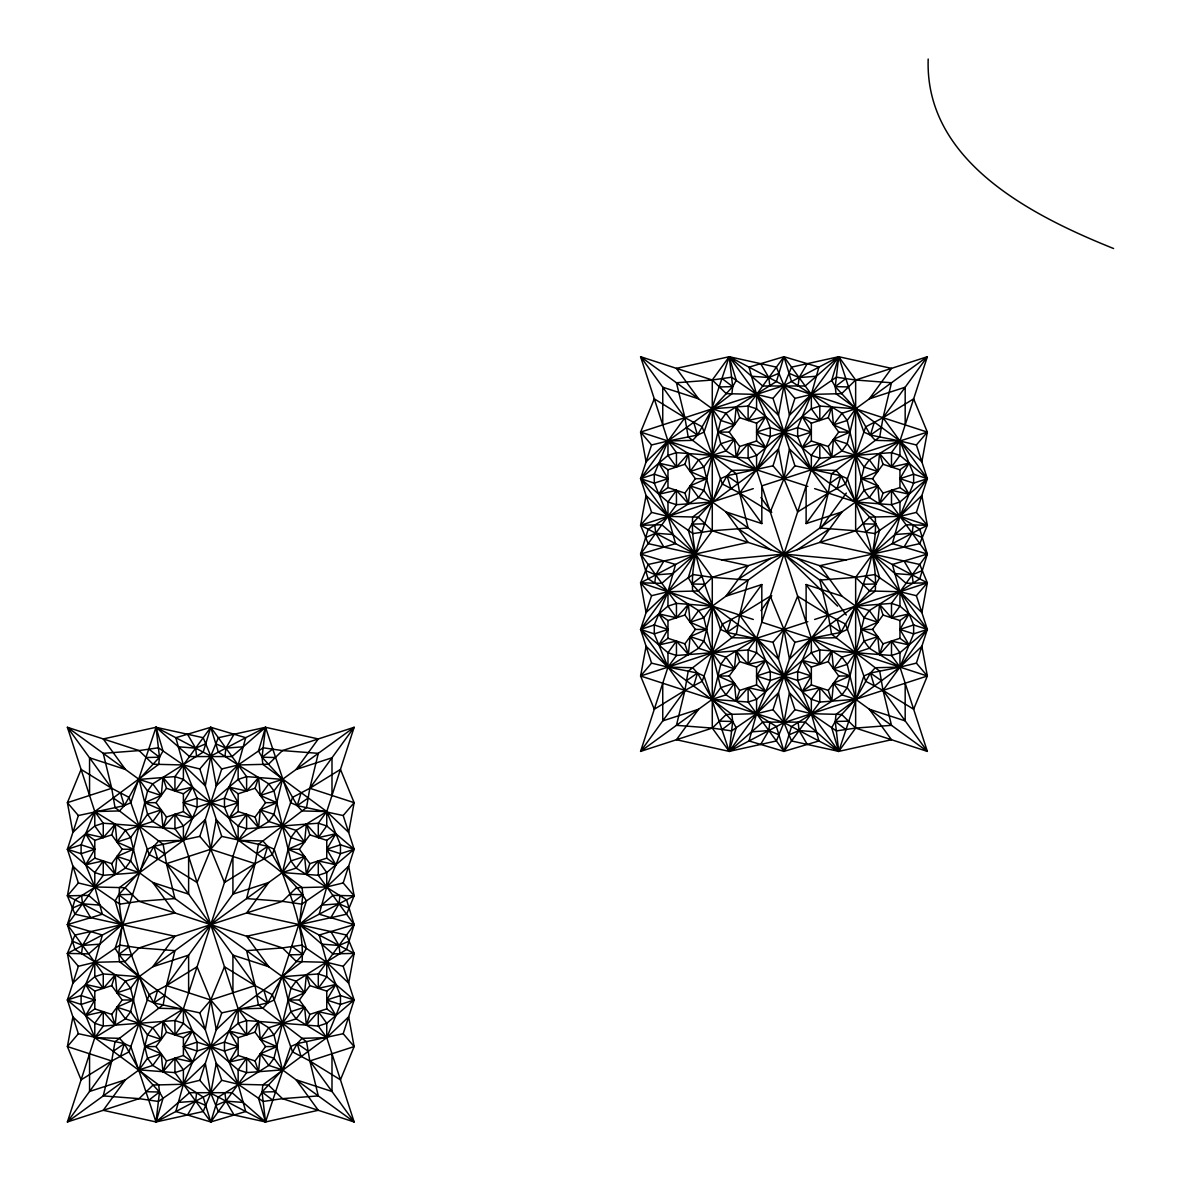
<?xml version="1.0" encoding="UTF-8"?>
<svg xmlns="http://www.w3.org/2000/svg" width="1181" height="1181" viewBox="0 0 1181 1181"><rect width="100%" height="100%" fill="white"/><g stroke="black" fill="none" stroke-linecap="round" stroke-linejoin="round"><path stroke-width="1.5" d="M115.192 874.383L116.934 856.446L133.453 849.257L116.934 842.053L115.192 824.131L103.249 837.609L85.667 833.727L94.79 849.257L85.667 864.787L103.249 860.905L115.192 874.383L111.708 863.651L122.174 849.257L133.453 849.257M115.192 1025.123L116.934 1007.186L133.453 999.997L116.934 992.793L115.192 974.871L103.249 988.349L85.667 984.467L94.79 999.997L85.667 1015.527L103.249 1011.645L115.192 1025.123L111.708 1014.39L122.174 999.997L133.453 999.997M162.978 777.541L161.236 795.477L144.732 802.667L161.236 809.871L162.978 827.792L174.936 814.314L192.518 818.197L183.395 802.667L192.518 787.137L174.936 791.019L162.978 777.541L166.477 788.273L156.01 802.667L144.732 802.667M162.978 1021.462L161.236 1039.383L144.732 1046.573L161.236 1053.777L162.978 1071.698L174.936 1058.22L192.518 1062.103L183.395 1046.573L192.518 1031.057L174.936 1034.94L162.978 1021.462L166.477 1032.179L156.01 1046.573L144.732 1046.573M258.565 827.792L260.307 809.871L276.812 802.667L260.307 795.477L258.565 777.541L246.608 791.019L229.025 787.137L238.149 802.667L229.025 818.197L246.608 814.314L258.565 827.792L255.081 817.06L265.533 802.667L276.812 802.667M258.565 1071.698L260.307 1053.777L276.812 1046.573L260.307 1039.383L258.565 1021.462L246.608 1034.94L229.025 1031.057L238.149 1046.573L229.025 1062.103L246.608 1058.22L258.565 1071.698L255.081 1060.966L265.533 1046.573L276.812 1046.573M306.351 824.131L304.609 842.053L288.09 849.257L304.609 856.446L306.351 874.383L318.294 860.905L335.891 864.787L326.753 849.257L335.891 833.727L318.294 837.609L306.351 824.131L309.835 834.864L299.384 849.257L288.09 849.257M306.351 974.871L304.609 992.793L288.09 999.997L304.609 1007.186L306.351 1025.123L318.294 1011.645L335.891 1015.527L326.753 999.997L335.891 984.467L318.294 988.349L306.351 974.871L309.835 985.604L299.384 999.997L288.09 999.997M688.39 503.8L690.132 485.878L706.637 478.674L690.132 471.485L688.39 453.563L676.447 467.041L658.85 463.159L667.974 478.674L658.85 494.204L676.447 490.322L688.39 503.8L684.906 493.082L667.974 487.576L658.85 494.204M688.39 654.554L690.132 636.618L706.637 629.429L690.132 622.225L688.39 604.303L676.447 617.781L658.85 613.899L667.974 629.429L658.85 644.944L676.447 641.076L688.39 654.554L684.906 643.822L695.358 629.429L706.637 629.429M736.176 406.973L734.434 424.894L717.93 432.098L734.434 439.302L736.176 457.224L748.119 443.746L765.716 447.629L756.578 432.098L765.716 416.568L748.119 420.451L736.176 406.973L739.66 417.705L729.208 432.098L717.93 432.098M736.176 650.879L734.434 668.815L717.93 676.004L734.434 683.209L736.176 701.13L748.119 687.652L765.716 691.535L756.578 676.004L765.716 660.474L748.119 664.357L736.176 650.879L739.66 661.611L729.208 676.004L717.93 676.004M831.749 457.224L833.491 439.302L850.01 432.098L833.491 424.894L831.749 406.973L819.806 420.451L802.224 416.568L811.347 432.098L802.224 447.629L819.806 443.746L831.749 457.224L828.265 446.492L838.731 432.098L850.01 432.098M831.749 701.13L833.491 683.209L850.01 676.004L833.491 668.815L831.749 650.879L819.806 664.357L802.224 660.474L811.347 676.004L802.224 691.535L819.806 687.652L831.749 701.13L828.265 690.398L811.347 684.906L802.224 691.535M879.55 453.563L877.793 471.485L861.289 478.674L877.793 485.878L879.55 503.8L891.493 490.322L909.075 494.204L899.952 478.674L909.075 463.159L891.493 467.041L879.55 453.563L883.034 464.281L872.567 478.674L861.289 478.674M879.55 604.303L877.793 622.225L861.289 629.429L877.793 636.618L879.55 654.554L891.493 641.076L909.075 644.944L899.952 629.429L909.075 613.899L891.493 617.781L879.55 604.303L883.034 615.035L899.952 620.527L909.075 613.899M81.578 953.731L82.537 945.45L90.701 931.573M89.564 1053.777L89.564 1091.465L125.407 1079.818L103.249 1110.302L156.01 1121.95L159.494 1092.026L158.697 1084.896L94.79 1037.686L72.882 1016.856L67.406 1046.573L81.105 1079.818L111.708 1060.966L128.98 1051.887L149.205 994.682L166.477 985.604L197.079 966.752L210.779 999.997L216.256 1029.729L238.149 1008.899L302.07 961.674C304.89 922.346 285.551 886.016 274.228 849.257L267.688 846.29L221.733 836.384L199.825 768.964L183.395 764.978L153.058 764.21L139.092 750.585L67.406 727.304L94.79 811.568L103.249 823.216L103.249 837.609L94.79 825.962L94.79 811.568L158.697 764.358L159.494 757.228L156.01 727.304L103.249 738.937L125.407 769.436L89.564 757.789L89.564 795.477M224.951 756.401L225.911 748.134L234.074 734.242M196.607 1092.853L195.633 1101.12L187.469 1115.012M331.994 795.477L331.994 757.789L296.151 769.436L318.294 738.937L265.533 727.304L262.049 757.228L262.846 764.358L326.753 811.568L348.661 832.398L354.138 802.667L340.453 769.436L309.835 788.273L292.563 797.352L272.353 854.572L255.081 863.651L224.464 882.487L210.779 849.257L205.302 819.525L183.395 840.355L119.488 887.566C116.653 926.893 135.992 963.238 147.33 999.997L153.855 1002.964L199.825 1012.87L221.733 1080.29L238.149 1084.261L268.486 1085.044L282.451 1098.655L354.138 1121.95L326.753 1037.686L318.294 1026.038L318.294 1011.645L326.753 1023.292L326.753 1037.686L262.846 1084.896L262.049 1092.026L265.533 1121.95L318.294 1110.302L296.151 1079.818L331.994 1091.465L331.994 1053.777M339.966 895.523L339.006 903.79L330.842 917.681M654.776 583.148L655.735 574.881L663.899 560.99M662.748 683.209L662.748 720.882L698.591 709.25L676.447 739.734L729.208 751.382L732.692 721.458L731.895 714.328L667.974 667.103L646.081 646.273L640.604 676.004L654.289 709.25L684.906 690.398L702.178 681.319L722.388 624.114L739.66 615.035L770.278 596.184L783.963 629.429L789.439 659.146L811.347 638.316L875.254 591.105C878.073 551.778 858.749 515.447 847.412 478.674L840.887 475.722L794.916 465.801L773.009 398.396L756.578 394.41L726.256 393.642L712.276 380.016L640.604 356.721L667.974 441L667.974 455.394L676.447 467.041L676.447 452.633L667.974 441L651.558 444.971L640.604 478.674L651.558 512.392L640.604 525.265L648.162 543.629L748.119 565.699L725.975 596.184L761.819 584.536L761.819 622.225L927.336 676.004L913.636 709.25L883.034 690.398L865.762 681.319L845.537 624.114L828.265 615.035L797.662 596.184L783.963 629.429L778.486 659.146L756.578 638.316L692.671 591.105C689.852 551.778 709.191 515.447 720.513 478.674L727.053 475.722L773.009 465.801L794.916 398.396L811.347 394.41L841.669 393.642L855.649 380.016L927.336 356.721L899.952 441L899.952 455.394L891.493 467.041L891.493 452.633L899.952 441L916.382 444.971L927.336 478.674L916.382 512.392L927.336 525.265L919.763 543.629L819.806 565.699L841.964 596.184L855.649 606.133L864.108 617.781L877.793 622.225L869.334 610.577L855.649 606.133L840.887 632.396L836.045 637.696L811.347 638.316L794.916 642.302L773.009 709.707L756.578 713.693L726.256 714.461L712.276 728.087L640.604 751.382L667.974 667.103L667.974 652.709L676.447 641.076L676.447 655.47L667.974 667.103L651.558 663.131L640.604 629.429L651.558 595.711L640.604 582.838L648.162 564.474L748.119 542.404L725.975 511.919L761.819 523.567L761.819 485.878L927.336 432.098L913.636 398.853L883.034 417.705L865.762 426.784L845.537 483.989L828.265 493.082L797.662 511.919L783.963 478.674L778.486 448.957L756.578 469.787L692.671 516.998C689.852 556.325 709.191 592.655 720.513 629.429L727.053 632.396L773.009 642.302L794.916 709.707L811.347 713.693L841.669 714.461L855.649 728.087L927.336 751.382L899.952 667.103L899.952 652.709L891.493 641.076L891.493 655.47L899.952 667.103L916.382 663.131L927.336 629.429L916.382 595.711L927.336 582.838L919.763 564.474L819.806 542.404L841.964 511.919L806.121 523.567L806.121 485.878M798.135 385.833L799.094 377.566L807.258 363.674M769.791 722.27L768.831 730.552L760.667 744.429M905.177 424.894L905.177 387.22L869.334 398.853L891.493 368.369L838.731 356.721L835.247 386.645L836.045 393.775L899.952 441L921.859 461.83L927.336 432.098L783.963 385.523L729.208 356.721L676.447 368.369L698.591 398.853L662.748 387.22L662.748 424.894M913.164 524.955L912.19 533.221L904.026 547.113M188.62 992.793L188.62 955.119L152.777 966.752L174.936 936.267L74.979 914.212L67.406 895.833L72.882 866.101L94.79 886.946L119.783 904.144L139.092 901.339L174.936 898.579L166.477 863.651L163.17 844.415L115.015 807.509L111.708 788.273L103.249 753.345L139.092 750.585L158.402 747.78L183.395 764.978L205.302 785.823L210.779 756.091L218.337 737.712L265.533 727.304L290.688 802.667L297.228 805.634L343.184 815.54L354.138 849.257L343.184 882.96L326.753 886.946L296.431 887.713L282.451 901.339L139.092 947.915L119.783 945.11L94.79 962.308L72.882 983.138L67.406 953.407L74.979 935.042L174.936 912.972L152.777 882.487L188.62 894.135L188.62 856.446M232.923 856.446L232.923 894.135L268.766 882.487L246.608 912.972L346.564 935.042L354.138 953.407L348.661 983.138L326.753 962.308L301.76 945.11L282.451 947.915L246.608 950.661L255.081 985.604L258.373 1004.839L306.543 1041.745L309.835 1060.966L318.294 1095.909L282.451 1098.655L263.142 1101.46L238.149 1084.261L216.256 1063.431L210.779 1093.163L203.206 1111.528L156.01 1121.95L130.855 1046.573L124.33 1043.62L78.359 1033.7L67.406 999.997L78.359 966.294L94.79 962.308L125.112 961.541L139.092 947.915L174.936 950.661L166.477 985.604L163.17 1004.839L115.015 1041.745L111.708 1060.966L103.249 1095.909L139.092 1098.655L158.402 1101.46L183.395 1084.261L205.302 1063.431L210.779 1093.163L218.337 1111.528L265.533 1121.95L290.688 1046.573L297.228 1043.62L343.184 1033.7L354.138 999.997L343.184 966.294L326.753 962.308L296.431 961.541L282.451 947.915L139.092 901.339L125.112 887.713L94.79 886.946L78.359 882.96L67.406 849.257L78.359 815.54L124.33 805.634L130.855 802.667L156.01 727.304L203.206 737.712L210.779 756.091L216.256 785.823L238.149 764.978L263.142 747.78L282.451 750.585L318.294 753.345L309.835 788.273L306.543 807.509L258.373 844.415L255.081 863.651L246.608 898.579L282.451 901.339L301.76 904.144L326.753 886.946L348.661 866.101L354.138 895.833L346.564 914.212L246.608 936.267L268.766 966.752L232.923 955.119L232.923 992.793M221.733 768.964L238.149 764.978L268.486 764.21L282.451 750.585L354.138 727.304L326.753 811.568L296.151 830.405L290.925 837.609L282.451 872.538L302.07 887.566L302.867 894.696L299.384 924.62L306.41 948.299L302.867 954.543L282.451 976.702L267.688 1002.964L262.846 1008.264L238.149 1008.899L238.149 1023.292L246.608 1034.94L246.608 1020.532L238.149 1008.899L183.395 840.355L197.079 807.125L197.079 798.223L183.395 764.978L175.821 737.712L210.779 727.304L245.722 737.712L238.149 764.978L224.464 798.223L224.464 807.125L238.149 840.355L262.846 840.99L267.688 846.29L282.451 872.538L296.151 868.094L304.609 856.446L290.925 860.905L282.451 872.538L139.092 976.702L130.633 1011.645L125.407 1018.834L94.79 1037.686L67.406 1121.95L139.092 1098.655L153.058 1085.044L183.395 1084.261L199.825 1080.29L221.733 1012.87L267.688 1002.964L274.228 999.997L306.41 900.941C285.256 864.994 242.887 850.571 216.256 819.525L210.779 849.257L197.079 882.487L166.477 863.651L149.205 854.572L128.98 797.352L111.708 788.273L81.105 769.436L67.406 802.667L72.882 832.398L94.79 811.568L119.488 810.934L124.33 805.634L139.092 779.386L159.494 757.228L163.037 750.983L156.01 727.304L210.779 756.091L221.733 768.964L199.825 836.384L153.855 846.29L147.33 849.257L115.133 948.299C136.287 984.26 178.656 998.668 205.302 1029.729L210.779 999.997L224.464 966.752L255.081 985.604L272.353 994.682L292.563 1051.887L309.835 1060.966L340.453 1079.818L354.138 1046.573L348.661 1016.856L326.753 1037.686L302.07 1038.32L297.228 1043.62L282.451 1069.868L262.049 1092.026L258.506 1098.271L265.533 1121.95L210.779 1093.163L199.825 1080.29M78.359 1033.7L67.406 1046.573L111.708 1060.966L67.406 1121.95L139.092 1069.868L147.551 1034.94L152.777 1027.736L183.395 1008.899L238.149 840.355L246.608 828.708L246.608 814.314L238.149 825.962L238.149 840.355L268.766 821.518L273.992 814.314L282.451 779.386L354.138 727.304L309.835 788.273L354.138 802.667L343.184 815.54M651.558 444.971L640.604 432.098L783.963 385.523L838.731 356.721L855.649 408.803L847.19 443.746L841.964 450.935L811.347 469.787L789.439 448.957L783.963 478.674L770.278 511.919L739.66 493.082L722.388 483.989L702.178 426.784L684.906 417.705L654.289 398.853L640.604 432.098L646.081 461.83L667.974 441L698.591 459.837L703.817 467.041L712.276 501.969L698.591 497.526L690.132 485.878L703.817 490.322L712.276 501.969L819.806 580.092L855.649 577.347L874.959 574.542L899.952 591.74L921.859 612.57L927.336 582.838L906.078 583.311L872.567 554.051L927.336 525.265L921.859 495.533L899.952 516.363L874.959 533.561L855.649 530.756L819.806 528.01L828.265 493.082L831.572 473.847L879.727 436.94L883.034 417.705L891.493 382.762L855.649 380.016L836.34 377.211L811.347 394.41L811.347 408.803L819.806 420.451L819.806 406.057L783.963 356.721L749.02 367.143L756.578 394.41L770.278 427.655L770.278 436.542L756.578 469.787L731.895 470.422L727.053 475.722L712.276 501.969L691.874 524.128L688.331 530.372L695.358 554.051L640.604 582.838L646.081 612.57L667.974 591.74L692.981 574.542L712.276 577.347L748.119 580.092L739.66 615.035L736.368 634.256L688.198 671.177L684.906 690.398L676.447 725.341L712.276 728.087L731.585 730.891L756.578 713.693L756.578 699.3L748.119 687.652L748.119 702.045L783.963 751.382L791.536 726.566L841.964 694.856L847.19 687.652L864.108 617.781L869.334 610.577L919.763 578.867L927.336 554.051L892.378 543.629L899.952 516.363L913.636 483.132L913.636 474.231L899.952 441L869.334 459.837L864.108 467.041L855.649 501.969L869.334 497.526L877.793 485.878L864.108 490.322L855.649 501.969L712.276 606.133L703.817 641.076L698.591 648.266L667.974 667.103L654.289 633.872L654.289 624.97L667.974 591.74L675.547 564.474L640.604 554.051L648.162 529.236L698.591 497.526L703.817 490.322L720.75 420.451L725.975 413.261L776.404 381.537L783.963 356.721L818.92 367.143L811.347 394.41L797.662 427.655L797.662 436.542L811.347 469.787L875.254 516.998C878.073 556.325 858.749 592.655 847.412 629.429L840.887 632.396L811.347 638.316L797.662 671.561L797.662 680.448L811.347 713.693L818.92 740.959L783.963 751.382L749.02 740.959L756.578 713.693L770.278 680.448L770.278 671.561L756.578 638.316L811.347 469.787L819.806 458.139L819.806 443.746L811.347 455.394L811.347 469.787L836.045 470.422L840.887 475.722L855.649 501.969L876.051 524.128L879.594 530.372L872.567 554.051L879.594 577.73L876.051 583.975L855.649 606.133L864.108 641.076L869.334 648.266L899.952 667.103L921.859 646.273L927.336 676.004L783.963 722.595L729.208 751.382L712.276 728.087L712.276 577.347L640.604 478.674L684.906 417.705L676.447 382.762L712.276 380.016L731.585 377.211L756.578 394.41L778.486 415.24L783.963 385.523L791.536 367.143L838.731 356.721L855.649 380.016L855.649 530.756L927.336 629.429L883.034 690.398L891.493 725.341L855.649 728.087L836.34 730.891L811.347 713.693L789.439 692.863L783.963 722.595L776.404 740.959L729.208 751.382L704.053 676.004L697.513 673.037L667.974 667.103L692.671 667.737L697.513 673.037L712.276 699.3L732.692 721.458L736.235 727.703L729.208 751.382L762.705 722.122L805.221 722.122L838.731 751.382L891.493 739.734L869.334 709.25L905.177 720.882L905.177 683.209M651.558 595.711L667.974 591.74L698.311 590.958L712.276 577.347L855.649 530.756L869.615 517.145L899.952 516.363L899.952 501.969L891.493 490.322L891.493 504.715L927.336 554.051L892.378 564.474L899.952 591.74L899.952 606.133L891.493 617.781L891.493 603.388L927.336 554.051L919.763 529.236L869.334 497.526L864.108 490.322L847.19 420.451L841.964 413.261L811.347 394.41L789.439 415.24L783.963 385.523L776.404 367.143L729.208 356.721L712.276 380.016L712.276 530.756L640.604 629.429L684.906 690.398L640.604 751.382L712.276 699.3L720.75 664.357L725.975 657.167L756.578 638.316L756.578 652.709L748.119 664.357L748.119 649.963L756.578 638.316L731.895 637.696L727.053 632.396L712.276 606.133L691.874 583.975L688.331 577.73L695.358 554.051L661.862 524.792L640.604 525.265L646.081 495.533L667.974 516.363L692.981 533.561L712.276 530.756L748.119 528.01L739.66 493.082L736.368 473.847L688.198 436.94L684.906 417.705L640.604 356.721L712.276 408.803L720.75 420.451L734.434 424.894L725.975 413.261L712.276 408.803L667.974 441L654.289 474.231L654.289 483.132L667.974 516.363L675.547 543.629L640.604 554.051L648.162 578.867L698.591 610.577L703.817 617.781L720.75 687.652L725.975 694.856L776.404 726.566L783.963 751.382L819.806 702.045L819.806 687.652L811.347 699.3L811.347 713.693M221.733 1080.29L210.779 1093.163L156.01 1121.95L163.037 1098.271L159.494 1092.026L139.092 1069.868L124.33 1043.62L119.488 1038.32L94.79 1037.686L81.105 1004.441L81.105 995.553L94.79 962.308L102.363 935.042L67.406 924.62L74.979 899.819L125.407 868.094L130.633 860.905L147.551 791.019L152.777 783.83L203.206 752.105L210.779 727.304L246.608 776.626L246.608 791.019L238.149 779.386L238.149 764.978L218.337 752.105L210.779 727.304L174.936 776.626L174.936 791.019L183.395 779.386L183.395 764.978M78.359 815.54L67.406 802.667L111.708 788.273L67.406 727.304L139.092 779.386L147.551 814.314L152.777 821.518L183.395 840.355L174.936 828.708L174.936 814.314L183.395 825.962L183.395 840.355L158.697 840.99L153.855 846.29L139.092 872.538L118.676 894.696L115.133 900.941L122.174 924.62L118.676 954.543L119.488 961.674L139.092 976.702L153.855 1002.964L158.697 1008.264L183.395 1008.899L197.079 1042.129L197.079 1051.031L183.395 1084.261L175.821 1111.528L210.779 1121.95L245.722 1111.528L238.149 1084.261L224.464 1051.031L224.464 1042.129L238.149 1008.899L268.766 1027.736L273.992 1034.94L282.451 1069.868L354.138 1121.95L309.835 1060.966L354.138 1046.573L343.184 1033.7M199.825 768.964L210.779 756.091L265.533 727.304L258.506 750.983L262.049 757.228L282.451 779.386L297.228 805.634L302.07 810.934L326.753 811.568L340.453 844.799L340.453 853.701L326.753 886.946L319.195 914.212L354.138 924.62L346.564 949.435L296.151 981.16L290.925 988.349L273.992 1058.22L268.766 1065.424L218.337 1097.134L210.779 1121.95L174.936 1072.614L174.936 1058.22L183.395 1069.868L183.395 1084.261L203.206 1097.134L210.779 1121.95L246.608 1072.614L246.608 1058.22L238.149 1069.868L238.149 1084.261M806.121 523.567L828.265 493.082L729.208 356.721L736.235 380.415L732.692 386.645L712.276 408.803L697.513 435.066L692.671 440.365L667.974 441L697.513 435.066L704.053 432.098L729.208 356.721L762.705 385.98L805.221 385.98L838.731 356.721L831.69 380.415L835.247 386.645L855.649 408.803L870.412 435.066L875.254 440.365L899.952 441L870.412 435.066L863.887 432.098L855.649 408.803L819.806 406.057L811.347 408.803L756.578 455.394L748.119 458.139L676.447 452.633L667.974 455.394L640.604 478.674L667.974 501.969L676.447 504.715L712.276 501.969M120.492 1056.36L124.33 1043.62L113.391 1051.193M157.693 990.224L153.855 1002.964L164.794 995.376M263.85 859.03L267.688 846.29L256.749 853.863M301.052 792.894L297.228 805.634L308.152 798.061M693.69 685.777L697.513 673.037L686.574 680.625M730.877 619.641L727.053 632.396L737.992 624.808M837.049 488.462L840.887 475.722L829.948 483.295M874.25 422.326L870.412 435.066L881.351 427.478M122.174 849.257L111.708 834.864L115.192 824.131M122.174 999.997L111.708 985.604L115.192 974.871M162.978 827.792L166.477 817.06L156.01 802.667M162.978 1071.698L166.477 1060.966L156.01 1046.573M265.533 802.667L255.081 788.273L258.565 777.541M265.533 1046.573L255.081 1032.179L258.565 1021.462M306.351 874.383L309.835 863.651L299.384 849.257M306.351 1025.123L309.835 1014.39L299.384 999.997M706.637 478.674L695.358 478.674L684.906 464.281L688.39 453.563M658.85 613.899L667.974 620.527L684.906 615.035L688.39 604.303M736.176 457.224L739.66 446.492L729.208 432.098M736.176 701.13L739.66 690.398L729.208 676.004M802.224 416.568L811.347 423.197L828.265 417.705L831.749 406.973M850.01 676.004L838.731 676.004L828.265 661.611L831.749 650.879M879.55 503.8L883.034 493.082L899.952 487.576L909.075 494.204M756.578 713.693L778.486 692.863L783.963 722.595L791.536 740.959L838.731 751.382L863.887 676.004L870.412 673.037L899.952 667.103L913.636 633.872L913.636 624.97L899.952 591.74L869.615 590.958L855.649 577.347L712.276 530.756L698.311 517.145L667.974 516.363L651.558 512.392M879.55 654.554L883.034 643.822L872.567 629.429L861.289 629.429M855.649 408.803L841.964 413.261L833.491 424.894L847.19 420.451L855.649 408.803L927.336 356.721L883.034 417.705L927.336 478.674L855.649 577.347L855.649 728.087L838.731 751.382L831.69 727.703L835.247 721.458L855.649 699.3L870.412 673.037L875.254 667.737L899.952 667.103L836.045 714.328L835.247 721.458L838.731 751.382L783.963 722.595L640.604 676.004L651.558 663.131M139.092 976.702L130.633 988.349L116.934 992.793L125.407 981.16L139.092 976.702L103.249 973.956L94.79 976.702L67.406 999.997L94.79 1023.292L103.249 1026.038L174.936 1020.532L183.395 1023.292L238.149 1069.868L246.608 1072.614L282.451 1069.868L273.992 1058.22L260.307 1053.777L268.766 1065.424L282.451 1069.868M282.451 779.386L273.992 791.019L260.307 795.477L268.766 783.83L282.451 779.386L246.608 776.626L238.149 779.386L183.395 825.962L174.936 828.708L103.249 823.216L94.79 825.962L67.406 849.257L94.79 872.538L103.249 875.298L139.092 872.538L282.451 976.702L290.925 988.349L304.609 992.793L296.151 981.16L282.451 976.702L290.925 1011.645L296.151 1018.834L326.753 1037.686L340.453 1004.441L340.453 995.553L326.753 962.308L319.195 935.042L354.138 924.62L346.564 899.819L296.151 868.094L290.925 860.905L273.992 791.019L268.766 783.83L238.149 764.978M139.092 1069.868L147.551 1058.22L161.236 1053.777L152.777 1065.424L139.092 1069.868L174.936 1072.614L183.395 1069.868L238.149 1023.292L246.608 1020.532L318.294 1026.038L326.753 1023.292L354.138 999.997L326.753 976.702L318.294 973.956L282.451 976.702M684.906 493.082L695.358 478.674M838.731 356.721L739.66 493.082L761.819 523.567M712.276 606.133L703.817 617.781L690.132 622.225L698.591 610.577L712.276 606.133L676.447 603.388L667.974 606.133L640.604 629.429L667.974 652.709L676.447 655.47L748.119 649.963L756.578 652.709L811.347 699.3L819.806 702.045L855.649 699.3L927.336 751.382L883.034 690.398L879.727 671.177L831.572 634.256L828.265 615.035L819.806 580.092M761.819 584.536L739.66 615.035L838.731 751.382M760.948 610.562L771.754 595.696M820.367 528.763L846.305 493.082M712.276 699.3L720.75 687.652L734.434 683.209L725.975 694.856L712.276 699.3L748.119 702.045L756.578 699.3L811.347 652.709L819.806 649.963L891.493 655.47L899.952 652.709L927.336 629.429L899.952 606.133L891.493 603.388L855.649 606.133M729.208 751.382L828.265 615.035L806.121 584.536L806.121 622.225M828.265 690.398L838.731 676.004M872.567 629.429L883.034 615.035M78.359 966.294L67.406 953.407L88.664 953.879L122.174 924.62L67.406 895.833L78.359 882.96M221.733 836.384L210.779 849.257L166.477 863.651L255.081 985.604L210.779 999.997L199.825 1012.87M773.009 398.396L783.963 385.523L794.916 398.396M343.184 966.294L354.138 953.407L299.384 924.62L332.88 895.36L354.138 895.833L343.184 882.96M794.916 465.801L783.963 478.674L773.009 465.801M916.382 444.971L927.336 432.098M773.009 642.302L783.963 629.429L794.916 642.302M794.916 709.707L783.963 722.595L773.009 709.707M265.533 727.304L232.037 756.563L189.521 756.563L156.01 727.304M156.01 1121.95L189.521 1092.691L232.037 1092.691L265.533 1121.95M855.649 699.3L847.19 687.652L833.491 683.209L841.964 694.856L855.649 699.3L847.19 664.357L841.964 657.167L811.347 638.316L819.806 649.963L819.806 664.357L811.347 652.709L811.347 638.316L756.578 469.787L725.975 450.935L720.75 443.746L712.276 408.803L731.895 393.775L732.692 386.645L729.208 356.721M272.634 749.167L262.049 757.228L275.35 757.508M845.832 378.584L835.247 386.645L848.548 386.94M129.275 946.483L118.676 954.543L131.992 954.838M702.459 575.915L691.874 583.975L705.175 584.27M292.268 902.756L302.867 894.696L289.566 894.416M865.466 532.188L876.051 524.128L862.75 523.833M148.909 1100.087L159.494 1092.026L146.193 1091.731M722.108 729.518L732.692 721.458L719.391 721.163M85.667 864.787L94.79 858.144L111.708 863.651M166.477 788.273L183.395 793.78L192.518 787.137M739.66 417.705L756.578 423.197L765.716 416.568M229.025 818.197L238.149 811.568L238.149 793.78L229.025 787.137M802.224 447.629L811.347 441L811.347 423.197M85.667 1015.527L94.79 1008.899L94.79 991.095L85.667 984.467M335.891 864.787L326.753 858.144L326.753 840.355L335.891 833.727M658.85 644.944L667.974 638.316L667.974 620.527M899.952 487.576L899.952 469.787L909.075 463.159M192.518 1062.103L183.395 1055.474L183.395 1037.686L192.518 1031.057M765.716 691.535L756.578 684.906L756.578 667.103L765.716 660.474M229.025 1062.103L238.149 1055.474L255.081 1060.966M309.835 985.604L326.753 991.095L335.891 984.467M770.676 558.377L738.214 579.34M797.264 549.726L829.712 528.778M67.406 953.407L122.174 924.62L88.664 895.36L67.406 895.833M354.138 895.833L299.384 924.62L332.88 953.879L354.138 953.407M778.914 373.27L768.831 377.566L751.544 376.237M645.638 537.517L655.735 533.221L673.022 534.55M205.73 743.838L195.633 748.134L178.346 746.805M72.454 908.086L82.537 903.79L99.839 905.118M922.287 570.585L912.19 574.881L894.903 573.553M789.011 734.833L799.094 730.552L816.396 731.866M349.089 941.168L339.006 945.45L321.719 944.136M215.813 1105.416L225.911 1101.12L243.197 1102.449M658.85 463.159L667.974 469.787L684.906 464.281M739.66 446.492L756.578 441L765.716 447.629M753.301 488.639L640.604 525.265L695.358 554.051L661.862 583.311L640.604 582.838L753.301 619.464M85.667 833.727L94.79 840.355L111.708 834.864M166.477 817.06L183.395 811.568L192.518 818.197M238.149 793.78L255.081 788.273M640.604 676.004L807.819 621.678M814.639 619.464L927.336 582.838L872.567 554.051L906.078 524.792L927.336 525.265L814.639 488.639M739.66 690.398L756.578 684.906M802.224 660.474L811.347 667.103L828.265 661.611M883.034 643.822L899.952 638.316L909.075 644.944M309.835 863.651L326.753 858.144M94.79 991.095L111.708 985.604M166.477 1060.966L183.395 1055.474M229.025 1031.057L238.149 1037.686L255.081 1032.179M309.835 1014.39L326.753 1008.899L335.891 1015.527M899.952 516.363L916.382 512.392M721.739 559.868L783.963 554.051L846.187 559.868M816.396 376.237L799.094 377.566L789.011 373.27M712.276 408.803L748.119 406.057L756.578 408.803L811.347 455.394L819.806 458.139L891.493 452.633L899.952 455.394L927.336 478.674L899.952 501.969L891.493 504.715L855.649 501.969M894.903 534.55L912.19 533.221L922.287 537.517M673.022 573.553L655.735 574.881L645.638 570.585M243.197 746.805L225.911 748.134L215.813 743.838M751.544 731.866L768.831 730.552L778.914 734.833M139.092 779.386L152.777 783.83L161.236 795.477L147.551 791.019L139.092 779.386L174.936 776.626L183.395 779.386L238.149 825.962L246.608 828.708L318.294 823.216L326.753 825.962L354.138 849.257L326.753 872.538L318.294 875.298L282.451 872.538M321.719 905.118L339.006 903.79L349.089 908.086M99.839 944.136L82.537 945.45L72.454 941.168M178.346 1102.449L195.633 1101.12L205.73 1105.416M719.391 386.94L732.692 386.645L722.108 378.584M705.175 523.833L691.874 524.128L702.459 532.188M862.75 584.27L876.051 583.975L865.466 575.915M848.548 721.163L835.247 721.458L845.832 729.518M146.193 757.508L159.494 757.228L148.909 749.167M131.992 894.416L118.676 894.696L129.275 902.756M289.566 954.838L302.867 954.543L292.268 946.483M275.35 1091.731L262.049 1092.026L272.634 1100.087M899.952 591.74L916.382 595.711M811.347 441L828.265 446.492M883.034 464.281L899.952 469.787M640.604 432.098L807.819 486.424M806.121 584.536L841.964 596.184M667.974 638.316L684.906 643.822M739.66 661.611L756.578 667.103M238.149 811.568L255.081 817.06M309.835 834.864L326.753 840.355M139.092 872.538L125.407 868.094L116.934 856.446L130.633 860.905L139.092 872.538L130.633 837.609L125.407 830.405L94.79 811.568L81.105 844.799L81.105 853.701L94.79 886.946L102.363 914.212L67.406 924.62L74.979 949.435L125.407 981.16L130.633 988.349L147.551 1058.22L152.777 1065.424L183.395 1084.261M94.79 1008.899L111.708 1014.39M166.477 1032.179L183.395 1037.686M1113.594 248.527C1032.401 215.916 924.649 161.62 928.192 59.05M829.712 579.34L797.264 558.377M738.214 528.778L770.676 549.726M811.347 394.41L791.536 381.537L783.963 356.721L748.119 406.057L748.119 420.451L756.578 408.803L756.578 394.41M686.574 427.478L697.513 435.066L693.69 422.326M737.992 483.295L727.053 475.722L730.877 488.462M829.948 624.808L840.887 632.396L837.049 619.641M881.351 680.625L870.412 673.037L874.25 685.777M113.391 798.061L124.33 805.634L120.492 792.894M164.794 853.863L153.855 846.29L157.693 859.03M256.749 995.376L267.688 1002.964L263.85 990.224M308.152 1051.193L297.228 1043.62L301.052 1056.36M783.963 554.051L837.609 606.133M916.382 663.131L927.336 676.004M199.825 836.384L210.779 849.257L255.081 863.651L166.477 985.604L210.779 999.997L221.733 1012.87M828.265 417.705L838.731 432.098M872.567 478.674L883.034 493.082M760.948 497.541L771.754 512.406M820.367 579.34L846.305 615.035M684.906 615.035L695.358 629.429M904.026 560.99L912.19 574.881L913.164 583.148M760.667 363.674L768.831 377.566L769.791 385.833M807.258 744.429L799.094 730.552L798.135 722.27M663.899 547.113L655.735 533.221L654.776 524.955M330.842 931.573L339.006 945.45L339.966 953.731M187.469 734.242L195.633 748.134L196.607 756.401M234.074 1115.012L225.911 1101.12L224.951 1092.853M90.701 917.681L82.537 903.79L81.578 895.523M899.952 620.527L899.952 638.316M811.347 667.103L811.347 684.906M756.578 423.197L756.578 441M667.974 469.787L667.974 487.576M667.974 516.363L667.974 501.969L676.447 490.322L676.447 504.715L640.604 554.051L676.447 603.388L676.447 617.781L667.974 606.133L667.974 591.74M326.753 886.946L326.753 872.538L318.294 860.905L318.294 875.298L354.138 924.62L318.294 973.956L318.294 988.349L326.753 976.702L326.753 962.308M326.753 991.095L326.753 1008.899M238.149 1037.686L238.149 1055.474M183.395 793.78L183.395 811.568M94.79 840.355L94.79 858.144M94.79 886.946L94.79 872.538L103.249 860.905L103.249 875.298L67.406 924.62L103.249 973.956L103.249 988.349L94.79 976.702L94.79 962.308M125.407 830.405L116.934 842.053L130.633 837.609L147.551 814.314L161.236 809.871L152.777 821.518L125.407 830.405M103.249 1011.645L94.79 1023.292L94.79 1037.686L103.249 1026.038L103.249 1011.645M183.395 1008.899L174.936 1020.532L174.936 1034.94L183.395 1023.292L183.395 1008.899M326.753 811.568L318.294 823.216L318.294 837.609L326.753 825.962L326.753 811.568M268.766 1027.736L260.307 1039.383L273.992 1034.94L290.925 1011.645L304.609 1007.186L296.151 1018.834L268.766 1027.736M698.591 459.837L690.132 471.485L703.817 467.041L720.75 443.746L734.434 439.302L725.975 450.935L698.591 459.837M841.964 657.167L833.491 668.815L847.19 664.357L864.108 641.076L877.793 636.618L869.334 648.266L841.964 657.167M770.278 427.655L756.578 432.098L770.278 436.542L797.662 427.655L811.347 432.098L797.662 436.542L770.278 427.655M654.289 474.231L640.604 478.674L654.289 483.132L667.974 478.674L654.289 474.231M913.636 474.231L899.952 478.674L913.636 483.132L927.336 478.674L913.636 474.231M654.289 624.97L640.604 629.429L654.289 633.872L667.974 629.429L654.289 624.97M197.079 798.223L183.395 802.667L197.079 807.125L224.464 798.223L238.149 802.667L224.464 807.125L197.079 798.223M81.105 844.799L67.406 849.257L81.105 853.701L94.79 849.257L81.105 844.799M770.278 671.561L756.578 676.004L770.278 680.448L797.662 671.561L811.347 676.004L797.662 680.448L770.278 671.561M913.636 624.97L899.952 629.429L913.636 633.872L927.336 629.429L913.636 624.97M340.453 844.799L326.753 849.257L340.453 853.701L354.138 849.257L340.453 844.799M81.105 995.553L67.406 999.997L81.105 1004.441L94.79 999.997L81.105 995.553M197.079 1042.129L183.395 1046.573L197.079 1051.031L224.464 1042.129L238.149 1046.573L224.464 1051.031L197.079 1042.129M340.453 995.553L326.753 999.997L340.453 1004.441L354.138 999.997L340.453 995.553M847.19 443.746L833.491 439.302L841.964 450.935L869.334 459.837L877.793 471.485L864.108 467.041L847.19 443.746M703.817 641.076L690.132 636.618L698.591 648.266L725.975 657.167L734.434 668.815L720.75 664.357L703.817 641.076M273.992 814.314L260.307 809.871L268.766 821.518L296.151 830.405L304.609 842.053L290.925 837.609L273.992 814.314M130.633 1011.645L116.934 1007.186L125.407 1018.834L152.777 1027.736L161.236 1039.383L147.551 1034.94L130.633 1011.645M756.578 455.394L748.119 443.746L748.119 458.139L756.578 469.787L756.578 455.394"/></g></svg>
